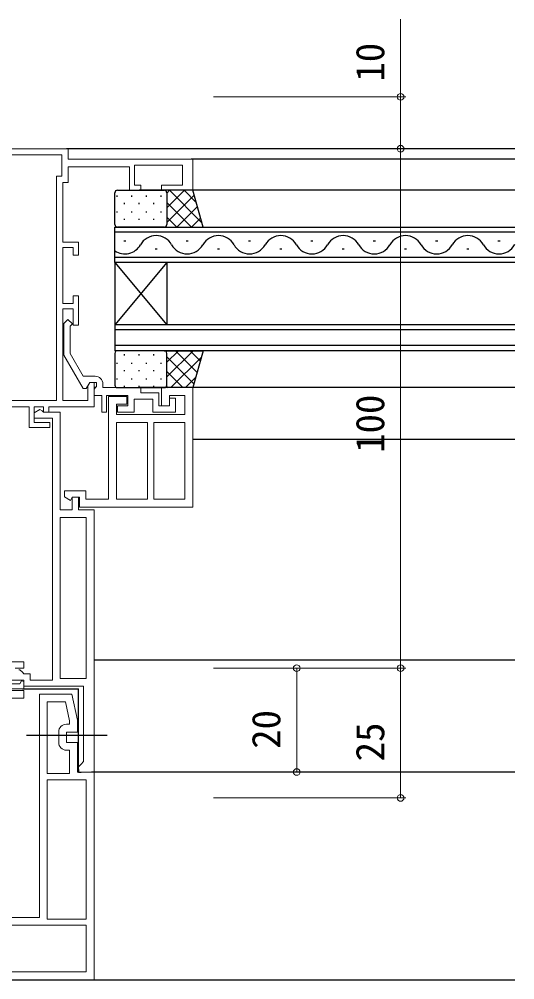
# Model space of a CAD drawing. Units: millimetres, scale not verified. Extents: x -437 to 438, y -681 to 679.
# Drawn here: x 118.8 to 214.2, y -567.2 to -382.3 of the extents above; entities that cross this region are included whole.
import ezdxf
from ezdxf.enums import TextEntityAlignment as Align

# ---------------------------------------------------------------- set-up
doc = ezdxf.new("R2010")
doc.units = ezdxf.units.MM
doc.header["$LTSCALE"] = 4
doc.layers.add('0-2_YKK_11', color=7, linetype='Continuous', lineweight=18)
doc.layers.add('0-5_YKK_D', color=6, linetype='Continuous', lineweight=18)
for name, color, linetype in [('0-3_YKK_12', 2, 'Continuous'), ('0-4_YKK_13', 4, 'Continuous'), ('0-7_YSS_K', 3, 'Continuous')]:
    doc.layers.add(name, color=color, linetype=linetype)
doc.styles.add('ＭＳ ゴシック', font='')
doc.styles.get('ＭＳ ゴシック').set_extended_font_data('MS Gothic')

msp = doc.modelspace()

# ---------------------------------------------------------------- linework, layer by layer
at = {"layer": '0-2_YKK_11', "color": 3}
msp.add_line((126.433, -521.5), (126.433, -519.5), dxfattribs=at)
at = {"layer": '0-2_YKK_11'}
for points in [[(124.533, -457.9), (124.533, -456.9), (133.233, -456.9), (133.233, -452.2), (132.433, -452.2), (132.033, -452.893), (132.033, -455.7), (127.233, -455.7), (127.233, -438), (129.233, -438), (129.233, -441.2), (130.233, -441.2), (130.233, -435.5), (129.233, -435.5), (129.233, -437), (127.233, -437), (127.233, -426.2), (129.233, -426.2), (129.233, -427.7), (130.233, -427.7), (130.233, -425.2), (127.233, -425.2), (127.233, -413.7), (128.233, -413.7), (128.233, -410.7), (140.033, -410.7), (140.033, -415.2), (142.233, -415.2), (142.233, -414.2), (141.033, -414.2), (141.033, -410.4), (150.233, -410.4), (150.233, -414.2), (146.233, -414.2), (146.233, -415.2), (152.233, -415.2), (152.233, -409.2), (128.233, -409.2), (128.233, -407.2), (103.233, -407.2)], [(131.14, -453.4), (127.433, -446.979), (127.433, -440.851), (128.209, -440.076), (129.057, -440.924), (128.633, -441.349), (128.633, -446.657), (131.14, -451), (133.433, -451)], [(134.933, -452.5), (134.933, -453.2), (142.233, -453.2), (142.233, -454.2), (145.733, -454.2), (145.733, -456.7), (147.733, -456.7), (147.733, -455.2), (148.933, -455.2), (148.933, -457.9), (144.533, -457.9), (144.533, -455.4), (140.933, -455.4), (140.933, -457.9), (137.733, -457.9), (137.733, -456.7), (139.733, -456.7), (139.733, -454.7), (135.633, -454.7), (135.633, -457.9), (134.733, -457.9), (134.733, -454.7), (133.233, -454.7), (133.233, -453.5), (133.533, -453.2), (133.733, -453), (133.733, -452.2), (132.433, -452.2), (131.74, -453.4), (131.14, -453.4)], [(113.233, -456.9), (120.733, -456.9), (120.733, -460.9), (124.733, -460.9), (124.733, -459.9), (121.733, -459.9), (121.733, -456.9), (123.533, -456.9), (123.533, -457.9), (124.533, -457.9)], [(118.733, -507.5), (118.933, -507.5), (119.433, -508), (119.733, -508.3), (120.933, -508.3), (120.933, -509.5), (125.233, -509.5), (125.233, -459.1), (121.733, -459.1), (121.733, -458.049), (122.787, -457.44), (123.233, -457.65), (123.529, -457.9), (126.733, -457.9), (126.733, -476.7), (129.033, -476.7), (129.033, -474.3), (130.233, -474.3), (130.233, -476.7), (133.233, -476.7), (133.233, -527.2), (130.233, -527.2), (130.233, -526.2), (130.733, -525.7), (131.233, -525.2), (131.233, -510.7), (119.733, -510.7), (119.733, -509.5), (115.133, -509.5)], [(118.053, -507.2), (119.733, -507.2), (119.733, -506), (113.233, -506)], [(113.733, -511.2), (119.733, -511.2), (119.733, -509.77), (119.288, -509.651), (118.971, -510.2), (114.733, -510.2)]]:
    msp.add_lwpolyline(points, dxfattribs=at)
for points in [[(113.233, -455.7), (113.233, -408.4), (127.033, -408.4), (127.033, -412.5), (126.033, -412.5), (126.033, -455.7)], [(152.233, -476.2), (152.233, -453.2), (146.233, -453.2), (146.233, -456.7), (147.733, -456.7), (147.733, -454.7), (150.733, -454.7), (150.733, -458.4), (137.533, -458.4), (137.533, -456.4), (139.533, -456.4), (139.533, -454.9), (136.033, -454.9), (136.033, -474.7), (131.633, -474.7), (131.633, -473.1), (127.533, -473.1), (127.533, -474.247), (128.681, -474.91), (129.033, -474.3), (130.433, -474.3), (130.433, -476.2)], [(143.533, -474.7), (143.533, -459.9), (137.533, -459.9), (137.533, -474.7)], [(150.733, -474.7), (150.733, -459.9), (144.733, -459.9), (144.733, -474.7)], [(131.733, -509.2), (131.733, -478.2), (126.733, -478.2), (126.733, -509.2)]]:
    msp.add_lwpolyline(points, close=True, dxfattribs=at)
at = {"layer": '0-2_YKK_11', "color": 3}
for points in [[(113.691, -555.2), (122.733, -555.2), (122.733, -512.2), (128.97, -512.2), (130.033, -517.2), (130.033, -519.5), (127.933, -519.5), (127.933, -521.5), (130.033, -521.5), (130.033, -527.2), (133.233, -527.2), (133.233, -567.2), (53.233, -567.2)], [(113.233, -511.5), (119.733, -511.5), (119.733, -513), (111.733, -513)], [(124.233, -513.7), (124.233, -527.5), (128.533, -527.5), (128.533, -523), (127.933, -523)], [(127.933, -518), (128.533, -518), (128.533, -517.358), (127.756, -513.7), (124.233, -513.7)]]:
    msp.add_lwpolyline(points, dxfattribs=at)
for points in [[(124.233, -528.7), (124.233, -555.5), (131.733, -555.5), (131.733, -528.7)], [(131.733, -556.7), (109.433, -556.7), (109.433, -565.7), (131.733, -565.7)]]:
    msp.add_lwpolyline(points, close=True, dxfattribs=at)
at = {"layer": '0-2_YKK_11'}
msp.add_arc((133.433, -452.5), 1.5, 0.00001, 89.99999, dxfattribs=at)
at = {"layer": '0-2_YKK_11', "color": 3}
for centre, start, end in [((127.933, -519.5), 90.00001, 179.99999), ((127.933, -521.5), 180.00001, 269.99999)]:
    msp.add_arc(centre, 1.5, start, end, dxfattribs=at)
at = {"layer": '0-3_YKK_12'}
for p, q in [((214.2, -407.2), (127.933, -407.2)), ((214.2, -409.2), (151.933, -409.2)), ((146.733, -415.2), (141.933, -415.2)), ((214.2, -415.2), (151.233, -415.2)), ((137.233, -422.3), (214.2, -422.3)), ((214.2, -423.3), (137.233, -423.3)), ((138.967, -424.94), (139.367, -424.94)), ((150.967, -424.94), (151.367, -424.94)), ((162.967, -424.94), (163.367, -424.94)), ((174.967, -424.94), (175.367, -424.94)), ((186.967, -424.94), (187.367, -424.94)), ((198.967, -424.94), (199.367, -424.94)), ((210.967, -424.94), (211.367, -424.94)), ((144.967, -426.46), (145.367, -426.46)), ((156.967, -426.46), (157.367, -426.46)), ((168.967, -426.46), (169.367, -426.46)), ((180.967, -426.46), (181.367, -426.46)), ((192.967, -426.46), (193.367, -426.46)), ((204.967, -426.46), (205.367, -426.46)), ((137.233, -428.1), (214.2, -428.1)), ((137.233, -429.1), (137.233, -446.1)), ((147.233, -429.1), (137.233, -441.1)), ((137.233, -429.1), (147.233, -441.1)), ((147.233, -429.1), (147.233, -441.1)), ((214.2, -441.1), (137.233, -441.1)), ((214.2, -442.1), (137.233, -442.1)), ((214.2, -445.1), (137.233, -445.1)), ((214.2, -446.1), (137.233, -446.1)), ((132.033, -453.2), (131.856, -453.2)), ((133.533, -453.2), (133.233, -453.2)), ((146.733, -453.2), (141.933, -453.2)), ((214.2, -453.2), (151.733, -453.2)), ((214.2, -463.2), (152.233, -463.2)), ((214.2, -505.7), (133.233, -505.7)), ((119.433, -511.2), (130.233, -511.2)), ((130.233, -526.2), (130.233, -511.2)), ((130.233, -526.7), (130.233, -527.1)), ((130.233, -527.2), (130.733, -527.2)), ((214.2, -527.2), (132.733, -527.2))]:
    msp.add_line(p, q, dxfattribs=at)
msp.add_lwpolyline([(214.2, -429.1), (137.233, -429.1), (137.233, -422.3)], dxfattribs=at)
for centre, start, end in [((145.167, -427.377), 29.20254, 150.79746), ((157.167, -427.377), 29.20254, 150.79746), ((169.167, -427.377), 29.20254, 150.79746), ((181.167, -427.377), 29.20254, 150.79746), ((193.167, -427.377), 29.20254, 150.79746), ((205.167, -427.377), 29.20254, 150.79746), ((139.167, -424.023), 235.74663, 330.79746), ((151.167, -424.023), 209.20254, 330.79746), ((163.167, -424.023), 209.20254, 330.79746), ((175.167, -424.023), 209.20254, 330.79746), ((187.167, -424.023), 209.20254, 330.79746), ((199.167, -424.023), 209.20254, 330.79746), ((211.167, -424.023), 209.20254, 330.79746), ((217.167, -427.377), 149.69601, 150.79746)]:
    msp.add_arc(centre, 3.437, start, end, dxfattribs=at)
at = {"layer": '0-4_YKK_13'}
for p, q in [((137.233, -421.8), (137.233, -415.7)), ((137.733, -415.2), (146.733, -415.2)), ((152.233, -415.2), (146.733, -415.2)), ((147.233, -415.752), (147.785, -415.2)), ((147.233, -418.58), (150.613, -415.2)), ((147.233, -415.7), (147.233, -421.8)), ((147.727, -415.2), (154, -421.473)), ((150.555, -415.2), (152.891, -417.536)), ((137.603, -416.24), (137.603, -416.44)), ((139.018, -417.655), (139.018, -417.855)), ((140.433, -416.24), (140.433, -416.44)), ((141.848, -417.655), (141.848, -417.855)), ((143.263, -416.24), (143.263, -416.44)), ((144.678, -417.655), (144.678, -417.855)), ((146.093, -416.24), (146.093, -416.44)), ((147.233, -421.409), (152.499, -416.143)), ((147.233, -417.535), (151.998, -422.3)), ((137.603, -419.27), (137.603, -419.47)), ((140.433, -419.27), (140.433, -419.47)), ((143.263, -419.27), (143.263, -419.47)), ((146.093, -419.27), (146.093, -419.47)), ((149.17, -422.3), (153.12, -418.35)), ((139.018, -420.685), (139.018, -420.885)), ((141.848, -420.685), (141.848, -420.885)), ((144.678, -420.685), (144.678, -420.885)), ((147.233, -420.363), (149.17, -422.3)), ((151.998, -422.3), (153.742, -420.556)), ((146.733, -422.3), (137.733, -422.3)), ((137.233, -446.6), (137.233, -452.7)), ((146.733, -446.1), (137.733, -446.1)), ((139.018, -446.785), (139.018, -446.985)), ((141.848, -446.785), (141.848, -446.985)), ((144.678, -446.785), (144.678, -446.985)), ((147.233, -448.321), (149.454, -446.1)), ((147.233, -451.15), (152.283, -446.1)), ((147.233, -452.7), (147.233, -446.6)), ((147.233, -447.276), (152.436, -452.479)), ((148.011, -453.2), (153.889, -447.322)), ((148.886, -446.1), (153.058, -450.272)), ((151.714, -446.1), (153.679, -448.065)), ((137.603, -448.4), (137.603, -448.6)), ((140.433, -448.4), (140.433, -448.6)), ((143.263, -448.4), (143.263, -448.6)), ((146.093, -448.4), (146.093, -448.6)), ((139.018, -449.815), (139.018, -450.015)), ((141.848, -449.815), (141.848, -450.015)), ((144.678, -449.815), (144.678, -450.015)), ((147.233, -450.104), (150.329, -453.2)), ((137.603, -451.43), (137.603, -451.63)), ((139.018, -452.845), (139.018, -453.045)), ((140.433, -451.43), (140.433, -451.63)), ((141.848, -452.845), (141.848, -453.045)), ((143.263, -451.43), (143.263, -451.63)), ((144.678, -452.845), (144.678, -453.045)), ((146.093, -451.43), (146.093, -451.63)), ((147.194, -452.894), (147.5, -453.2)), ((150.84, -453.2), (152.78, -451.26)), ((137.733, -453.2), (146.733, -453.2)), ((152.233, -453.2), (146.733, -453.2)), ((135.733, -520.2), (120.233, -520.2))]:
    msp.add_line(p, q, dxfattribs=at)
for points in [[(146.733, -422.3), (154.233, -422.3), (152.233, -415.2)], [(146.733, -446.1), (154.233, -446.1), (152.233, -453.2)]]:
    msp.add_lwpolyline(points, dxfattribs=at)
for centre, start, end in [((137.733, -415.7), 90, 180), ((146.733, -415.7), 0, 90), ((137.733, -421.8), 180, 270), ((146.733, -421.8), 270, 0), ((137.733, -446.6), 90, 180), ((146.733, -446.6), 0, 90), ((137.733, -452.7), 180, 270), ((146.733, -452.7), 270, 0)]:
    msp.add_arc(centre, 0.5, start, end, dxfattribs=at)
at = {"layer": '0-5_YKK_D'}
for p, q in [((156.233, -397.2), (193.233, -397.2)), ((156.233, -407.2), (193.233, -407.2)), ((156.233, -407.2), (193.233, -407.2)), ((192.233, -407.2), (192.233, -507.2)), ((156.233, -507.2), (193.233, -507.2)), ((156.233, -507.2), (193.233, -507.2)), ((156.233, -507.2), (173.233, -507.2)), ((172.233, -507.2), (172.233, -527.2)), ((192.233, -507.2), (192.233, -532.2)), ((157.021, -527.2), (173.233, -527.2)), ((156.233, -532.2), (193.233, -532.2))]:
    msp.add_line(p, q, dxfattribs=at)
msp.add_lwpolyline([(192.233, -407.2), (192.233, -397.2), (192.233, -382.275)], dxfattribs=at)
for centre in [(192.233, -397.2), (192.233, -407.2), (192.233, -407.2), (172.233, -507.2), (192.233, -507.2), (192.233, -507.2), (172.233, -527.2), (192.233, -532.2)]:
    msp.add_circle(centre, 0.637, dxfattribs=at)
at = {"layer": '0-7_YSS_K'}
msp.add_line((-44.765, -567.2), (214.2, -567.2), dxfattribs=at)

# ---------------------------------------------------------------- texts
at = {"layer": '0-5_YKK_D', "style": 'ＭＳ ゴシック'}
for s, p in [('10', (190.733, -394.3)), ('100', (190.733, -465.765)), ('20', (170.733, -522.74)), ('25', (190.733, -525.154))]:
    msp.add_text(s, height=5.499, rotation=90, dxfattribs=at).set_placement(p, align=Align.BOTTOM_LEFT)

doc.saveas('drawing.dxf')
